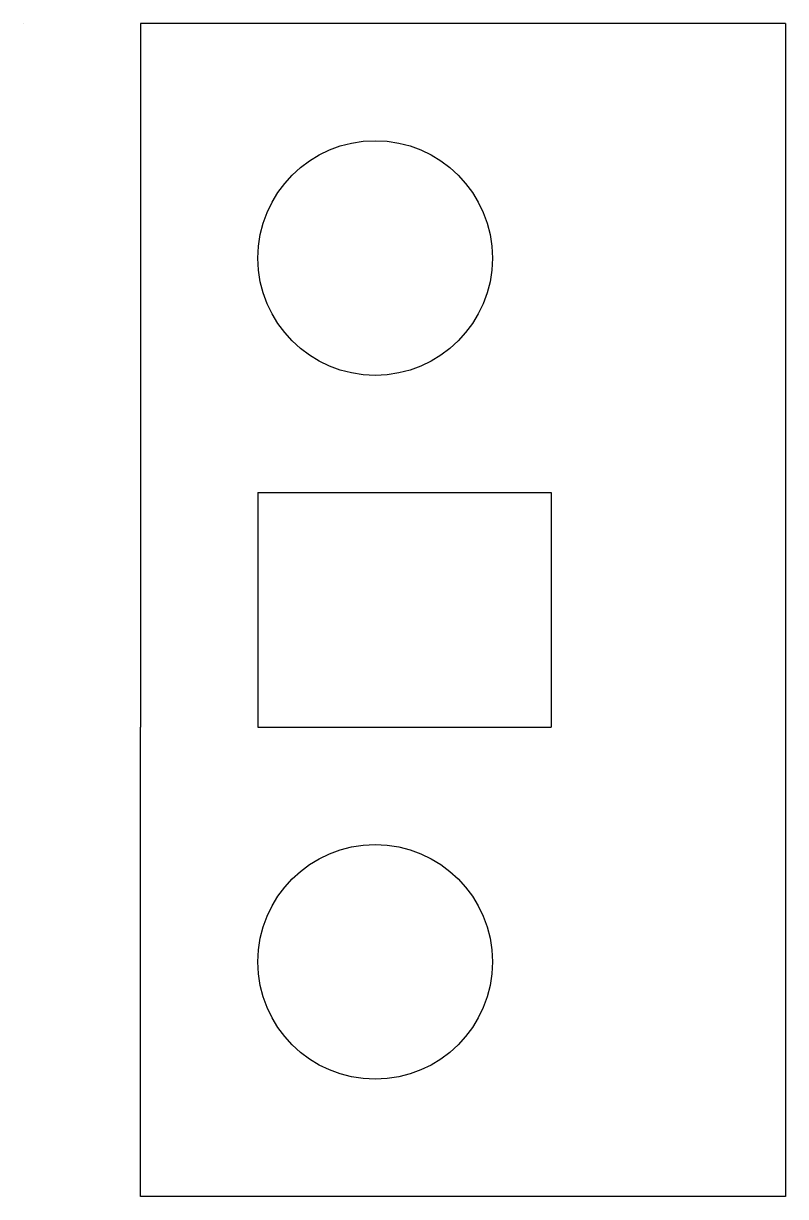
# Model space of a CAD drawing. Header units: millimetres. Extents: x 193 to 199.5, y 228.7 to 238.7.
import ezdxf

# ---------------------------------------------------------------- set-up
doc = ezdxf.new("R2010")
doc.units = ezdxf.units.MM

msp = doc.modelspace()

# ---------------------------------------------------------------- linework, layer by layer
for p, q in [((192.999, 238.666), (192.999, 238.666)), ((199.499, 238.666), (193.999, 238.666)), ((193.999, 238.666), (193.999, 234.666)), ((199.499, 238.666), (199.499, 228.666)), ((193.999, 234.666), (193.999, 232.666)), ((194.999, 234.666), (195.999, 234.666)), ((194.999, 234.666), (194.999, 232.666)), ((195.999, 234.666), (197.499, 234.666)), ((197.499, 234.666), (197.499, 232.666)), ((193.999, 228.666), (193.999, 232.666)), ((194.999, 232.666), (195.999, 232.666)), ((195.999, 232.666), (197.499, 232.666)), ((199.499, 228.666), (193.999, 228.666))]:
    msp.add_line(p, q)
for centre in [(195.999, 236.666), (195.999, 230.666)]:
    msp.add_circle(centre, 1)

doc.saveas('drawing.dxf')
